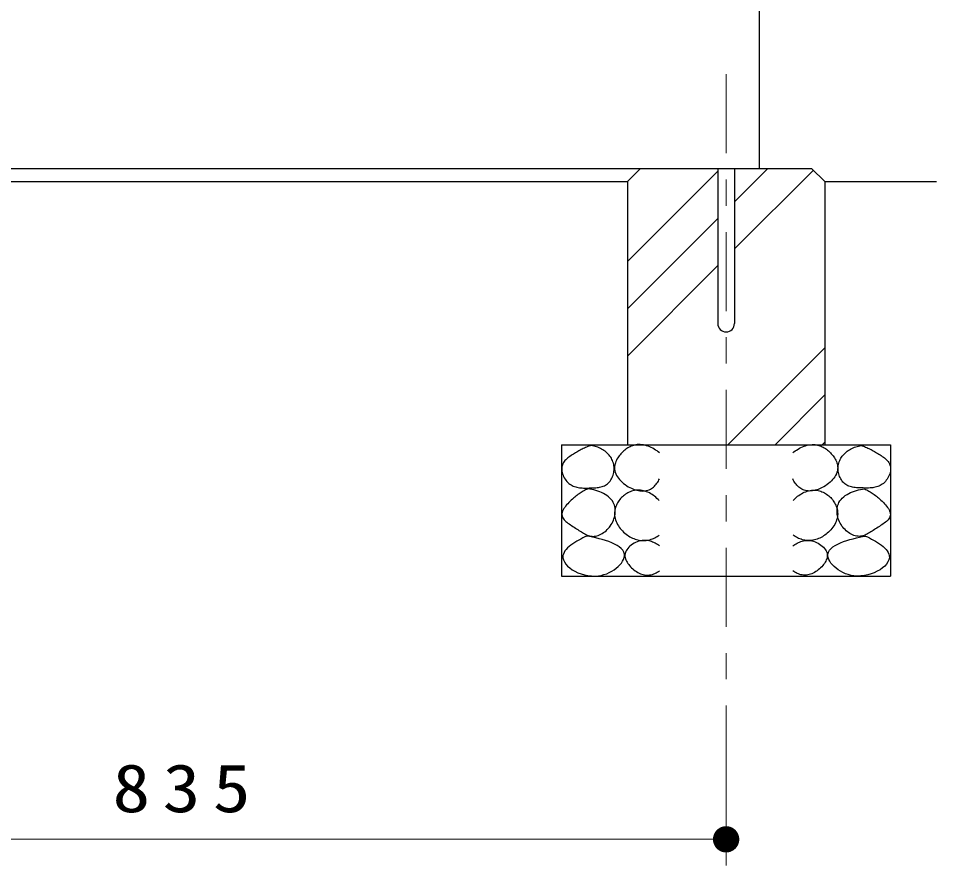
# Model space of a CAD drawing. Units: millimetres on the paper, scale 1:20. Extents: x -365 to 0, y 0 to 257.
# Drawn here: x -238 to -203.1, y 78.29 to 110.49 of the extents above; entities that cross this region are included whole.
import ezdxf

# ---------------------------------------------------------------- set-up
doc = ezdxf.new("R2010")
doc.units = ezdxf.units.MM
doc.linetypes.add('USER2', pattern=[6, 3, -1, 1, -1])
doc.layers.add('LY_1', color=7, linetype='Continuous', lineweight=25)
doc.styles.add('ＭＳ ゴシック', font='')
doc.styles.get('ＭＳ ゴシック').set_extended_font_data('MS Gothic')

# ---------------------------------------------------------------- blocks, each defined once
blk = doc.blocks.new('filled_dot')
at = {"color": 0, "linetype": 'Continuous', "lineweight": -2, "const_width": 1.25}
blk.add_lwpolyline([(-0.625, 0, 1), (0.625, 0, 1)], format="xyb", close=True, dxfattribs=at)

msp = doc.modelspace()

# ---------------------------------------------------------------- linework, layer by layer
at = {"layer": 'LY_1'}
for p, q in [((-209.854, 122.589), (-209.854, 104.789)), ((-297.853, 104.789), (-207.854, 104.789)), ((-214.354, 104.789), (-214.854, 104.289)), ((-211.421, 104.789), (-211.421, 98.891)), ((-210.786, 104.789), (-210.786, 98.891)), ((-207.854, 104.789), (-207.354, 104.289)), ((-249.104, 104.289), (-214.853, 104.289)), ((-214.854, 104.289), (-214.854, 94.289)), ((-207.354, 104.289), (-207.354, 94.289)), ((-207.354, 104.289), (-203.104, 104.289)), ((-217.354, 94.289), (-204.854, 94.289)), ((-217.354, 94.289), (-217.354, 89.289)), ((-204.854, 94.289), (-204.854, 89.289)), ((-217.354, 89.289), (-204.854, 89.289))]:
    msp.add_line(p, q, dxfattribs=at)
at = {"layer": 'LY_1', "linetype": 'USER2', "lineweight": 13}
msp.add_line((-211.104, 108.369), (-211.104, 85.381), dxfattribs=at)
at = {"layer": 'LY_1', "lineweight": 13}
for p, q in [((-210.786, 103.523), (-209.52, 104.789)), ((-210.786, 101.727), (-207.789, 104.724)), ((-214.854, 101.251), (-211.421, 104.684)), ((-214.854, 99.455), (-211.421, 102.888)), ((-214.854, 97.659), (-211.42, 101.093)), ((-211.04, 94.289), (-207.354, 97.975)), ((-209.244, 94.289), (-207.354, 96.179)), ((-207.448, 94.289), (-207.354, 94.383)), ((-211.104, 84.381), (-211.104, 78.289)), ((-211.104, 79.289), (-252.854, 79.289))]:
    msp.add_line(p, q, dxfattribs=at)
at = {"layer": 'LY_1'}
for points in [[(-216.231, 94.259), (-216.276, 94.245), (-216.32, 94.231), (-216.363, 94.215), (-216.406, 94.199), (-216.448, 94.181), (-216.49, 94.162), (-216.532, 94.143), (-216.574, 94.123), (-216.615, 94.101), (-216.656, 94.079), (-216.698, 94.056), (-216.739, 94.033), (-216.781, 94.008), (-216.823, 93.983), (-216.865, 93.958), (-216.909, 93.931), (-216.953, 93.903), (-216.996, 93.875), (-217.039, 93.845), (-217.081, 93.815), (-217.121, 93.784), (-217.159, 93.751), (-217.195, 93.717), (-217.228, 93.682), (-217.259, 93.645), (-217.285, 93.607), (-217.308, 93.567), (-217.327, 93.526), (-217.34, 93.483), (-217.35, 93.435), (-217.353, 93.386), (-217.352, 93.335), (-217.346, 93.284), (-217.335, 93.232), (-217.32, 93.181), (-217.301, 93.129), (-217.279, 93.079), (-217.253, 93.03), (-217.223, 92.983), (-217.191, 92.937), (-217.157, 92.894), (-217.119, 92.855), (-217.08, 92.818), (-217.039, 92.786), (-216.998, 92.758), (-216.955, 92.733), (-216.911, 92.713), (-216.865, 92.695), (-216.819, 92.681), (-216.771, 92.669), (-216.723, 92.66), (-216.673, 92.653), (-216.623, 92.648), (-216.572, 92.644), (-216.521, 92.642), (-216.469, 92.641), (-216.416, 92.641), (-216.364, 92.642), (-216.311, 92.643), (-216.259, 92.644), (-216.208, 92.646), (-216.157, 92.648), (-216.106, 92.651), (-216.056, 92.654), (-216.007, 92.66), (-215.958, 92.666), (-215.91, 92.675), (-215.863, 92.685), (-215.817, 92.698), (-215.773, 92.713), (-215.73, 92.73), (-215.69, 92.751), (-215.651, 92.774), (-215.614, 92.801), (-215.578, 92.833), (-215.544, 92.868), (-215.513, 92.906), (-215.485, 92.947), (-215.459, 92.99), (-215.436, 93.036), (-215.416, 93.083), (-215.399, 93.132), (-215.385, 93.182), (-215.374, 93.233), (-215.366, 93.285), (-215.361, 93.336), (-215.36, 93.388), (-215.362, 93.439), (-215.368, 93.489), (-215.376, 93.539), (-215.388, 93.588), (-215.403, 93.636), (-215.421, 93.682), (-215.442, 93.728), (-215.465, 93.772), (-215.491, 93.814), (-215.519, 93.855), (-215.55, 93.895), (-215.585, 93.933), (-215.622, 93.97), (-215.661, 94.005), (-215.702, 94.038), (-215.745, 94.068), (-215.789, 94.097), (-215.835, 94.123), (-215.882, 94.148), (-215.93, 94.17), (-215.979, 94.19), (-216.029, 94.208), (-216.079, 94.224), (-216.13, 94.238), (-216.181, 94.249)], [(-205.976, 94.259), (-205.932, 94.245), (-205.888, 94.231), (-205.844, 94.215), (-205.802, 94.199), (-205.759, 94.181), (-205.717, 94.162), (-205.676, 94.143), (-205.634, 94.123), (-205.593, 94.101), (-205.551, 94.079), (-205.51, 94.056), (-205.468, 94.033), (-205.427, 94.008), (-205.385, 93.983), (-205.343, 93.958), (-205.299, 93.931), (-205.255, 93.903), (-205.211, 93.875), (-205.168, 93.845), (-205.127, 93.815), (-205.087, 93.784), (-205.048, 93.751), (-205.012, 93.717), (-204.979, 93.682), (-204.949, 93.645), (-204.922, 93.607), (-204.9, 93.567), (-204.881, 93.526), (-204.867, 93.483), (-204.858, 93.435), (-204.854, 93.386), (-204.856, 93.335), (-204.862, 93.284), (-204.872, 93.232), (-204.887, 93.181), (-204.906, 93.129), (-204.929, 93.079), (-204.955, 93.03), (-204.984, 92.983), (-205.016, 92.937), (-205.051, 92.894), (-205.088, 92.855), (-205.127, 92.818), (-205.168, 92.786), (-205.21, 92.758), (-205.253, 92.733), (-205.297, 92.713), (-205.342, 92.695), (-205.389, 92.681), (-205.437, 92.669), (-205.485, 92.66), (-205.534, 92.653), (-205.585, 92.648), (-205.635, 92.644), (-205.687, 92.642), (-205.739, 92.641), (-205.791, 92.641), (-205.844, 92.642), (-205.897, 92.643), (-205.948, 92.644), (-205.999, 92.646), (-206.05, 92.648), (-206.101, 92.651), (-206.151, 92.654), (-206.201, 92.66), (-206.25, 92.666), (-206.298, 92.675), (-206.345, 92.685), (-206.39, 92.698), (-206.435, 92.713), (-206.477, 92.73), (-206.518, 92.751), (-206.557, 92.774), (-206.594, 92.801), (-206.63, 92.833), (-206.663, 92.868), (-206.694, 92.906), (-206.723, 92.947), (-206.748, 92.99), (-206.771, 93.036), (-206.791, 93.083), (-206.809, 93.132), (-206.823, 93.182), (-206.834, 93.233), (-206.842, 93.285), (-206.846, 93.336), (-206.848, 93.388), (-206.845, 93.439), (-206.84, 93.489), (-206.831, 93.539), (-206.819, 93.588), (-206.804, 93.636), (-206.787, 93.682), (-206.766, 93.728), (-206.743, 93.772), (-206.717, 93.814), (-206.688, 93.855), (-206.657, 93.895), (-206.623, 93.933), (-206.586, 93.97), (-206.547, 94.005), (-206.506, 94.038), (-206.463, 94.068), (-206.419, 94.097), (-206.373, 94.123), (-206.326, 94.148), (-206.278, 94.17), (-206.229, 94.19), (-206.179, 94.208), (-206.129, 94.224), (-206.078, 94.238), (-206.027, 94.249)], [(-216.358, 92.611), (-216.403, 92.591), (-216.447, 92.571), (-216.489, 92.549), (-216.531, 92.526), (-216.573, 92.502), (-216.613, 92.477), (-216.654, 92.45), (-216.694, 92.423), (-216.734, 92.394), (-216.774, 92.363), (-216.815, 92.331), (-216.855, 92.298), (-216.897, 92.263), (-216.943, 92.222), (-216.989, 92.18), (-217.035, 92.137), (-217.08, 92.092), (-217.123, 92.046), (-217.164, 91.999), (-217.202, 91.952), (-217.238, 91.904), (-217.269, 91.857), (-217.295, 91.809), (-217.317, 91.762), (-217.333, 91.715), (-217.342, 91.669), (-217.345, 91.625), (-217.34, 91.582), (-217.329, 91.544), (-217.312, 91.507), (-217.29, 91.472), (-217.262, 91.437), (-217.231, 91.403), (-217.195, 91.37), (-217.156, 91.338), (-217.114, 91.306), (-217.07, 91.275), (-217.024, 91.244), (-216.977, 91.214), (-216.929, 91.183), (-216.881, 91.153), (-216.833, 91.122), (-216.786, 91.091), (-216.74, 91.061), (-216.695, 91.031), (-216.65, 91.001), (-216.606, 90.973), (-216.562, 90.945), (-216.518, 90.92), (-216.475, 90.896), (-216.431, 90.874), (-216.388, 90.855), (-216.345, 90.839), (-216.301, 90.825), (-216.257, 90.815), (-216.213, 90.808), (-216.168, 90.805), (-216.117, 90.807), (-216.066, 90.813), (-216.014, 90.825), (-215.962, 90.841), (-215.911, 90.861), (-215.86, 90.885), (-215.81, 90.913), (-215.761, 90.945), (-215.713, 90.98), (-215.667, 91.018), (-215.623, 91.059), (-215.581, 91.103), (-215.542, 91.15), (-215.505, 91.198), (-215.471, 91.249), (-215.44, 91.302), (-215.412, 91.358), (-215.387, 91.414), (-215.367, 91.471), (-215.349, 91.53), (-215.336, 91.588), (-215.326, 91.647), (-215.32, 91.706), (-215.318, 91.764), (-215.32, 91.822), (-215.326, 91.878), (-215.336, 91.933), (-215.35, 91.987), (-215.369, 92.039), (-215.392, 92.088), (-215.428, 92.15), (-215.471, 92.207), (-215.52, 92.26), (-215.574, 92.309), (-215.634, 92.354), (-215.697, 92.396), (-215.765, 92.433), (-215.835, 92.468), (-215.908, 92.498), (-215.982, 92.525), (-216.058, 92.549), (-216.134, 92.569), (-216.209, 92.587), (-216.285, 92.6)], [(-205.849, 92.611), (-205.805, 92.591), (-205.761, 92.571), (-205.718, 92.549), (-205.676, 92.526), (-205.635, 92.502), (-205.594, 92.477), (-205.554, 92.45), (-205.514, 92.423), (-205.474, 92.394), (-205.433, 92.363), (-205.393, 92.331), (-205.352, 92.298), (-205.311, 92.263), (-205.265, 92.222), (-205.219, 92.18), (-205.173, 92.137), (-205.128, 92.092), (-205.085, 92.046), (-205.044, 91.999), (-205.005, 91.952), (-204.97, 91.904), (-204.939, 91.857), (-204.912, 91.809), (-204.891, 91.762), (-204.875, 91.715), (-204.865, 91.669), (-204.863, 91.625), (-204.867, 91.582), (-204.878, 91.544), (-204.895, 91.507), (-204.918, 91.472), (-204.945, 91.437), (-204.977, 91.403), (-205.013, 91.37), (-205.052, 91.338), (-205.094, 91.306), (-205.138, 91.275), (-205.184, 91.244), (-205.231, 91.214), (-205.279, 91.183), (-205.327, 91.153), (-205.374, 91.122), (-205.421, 91.091), (-205.467, 91.061), (-205.513, 91.031), (-205.558, 91.001), (-205.602, 90.973), (-205.646, 90.945), (-205.69, 90.92), (-205.733, 90.896), (-205.776, 90.874), (-205.819, 90.855), (-205.863, 90.839), (-205.906, 90.825), (-205.95, 90.815), (-205.995, 90.808), (-206.04, 90.805), (-206.091, 90.807), (-206.142, 90.813), (-206.194, 90.825), (-206.245, 90.841), (-206.297, 90.861), (-206.348, 90.885), (-206.398, 90.913), (-206.447, 90.945), (-206.494, 90.98), (-206.54, 91.018), (-206.584, 91.059), (-206.626, 91.103), (-206.666, 91.15), (-206.703, 91.198), (-206.737, 91.249), (-206.768, 91.302), (-206.796, 91.358), (-206.82, 91.414), (-206.841, 91.471), (-206.858, 91.53), (-206.872, 91.588), (-206.881, 91.647), (-206.887, 91.706), (-206.889, 91.764), (-206.887, 91.822), (-206.881, 91.878), (-206.871, 91.933), (-206.857, 91.987), (-206.839, 92.039), (-206.816, 92.088), (-206.78, 92.15), (-206.737, 92.207), (-206.688, 92.26), (-206.633, 92.309), (-206.574, 92.354), (-206.51, 92.396), (-206.443, 92.433), (-206.372, 92.468), (-206.3, 92.498), (-206.225, 92.525), (-206.15, 92.549), (-206.074, 92.569), (-205.998, 92.587), (-205.923, 92.6)], [(-216.399, 90.815), (-216.472, 90.78), (-216.547, 90.743), (-216.625, 90.703), (-216.703, 90.661), (-216.781, 90.616), (-216.858, 90.569), (-216.932, 90.52), (-217.003, 90.47), (-217.069, 90.417), (-217.129, 90.363), (-217.182, 90.307), (-217.228, 90.25), (-217.264, 90.192), (-217.29, 90.133), (-217.306, 90.073), (-217.307, 89.992), (-217.289, 89.911), (-217.252, 89.831), (-217.199, 89.753), (-217.13, 89.677), (-217.048, 89.605), (-216.953, 89.538), (-216.849, 89.477), (-216.735, 89.423), (-216.615, 89.377), (-216.488, 89.34), (-216.358, 89.313), (-216.226, 89.298), (-216.092, 89.294), (-215.96, 89.304), (-215.851, 89.322), (-215.745, 89.35), (-215.642, 89.386), (-215.544, 89.429), (-215.45, 89.478), (-215.363, 89.533), (-215.282, 89.592), (-215.208, 89.655), (-215.142, 89.721), (-215.086, 89.789), (-215.04, 89.858), (-215.004, 89.927), (-214.98, 89.996), (-214.969, 90.063), (-214.971, 90.128), (-214.992, 90.203), (-215.032, 90.274), (-215.09, 90.34), (-215.163, 90.402), (-215.249, 90.459), (-215.347, 90.512), (-215.453, 90.56), (-215.567, 90.605), (-215.687, 90.646), (-215.809, 90.683), (-215.933, 90.716), (-216.056, 90.746), (-216.176, 90.772), (-216.291, 90.795)], [(-205.809, 90.815), (-205.736, 90.78), (-205.66, 90.743), (-205.583, 90.703), (-205.505, 90.661), (-205.426, 90.616), (-205.35, 90.569), (-205.276, 90.52), (-205.205, 90.47), (-205.139, 90.417), (-205.079, 90.363), (-205.025, 90.307), (-204.98, 90.25), (-204.943, 90.192), (-204.917, 90.133), (-204.902, 90.073), (-204.9, 89.992), (-204.919, 89.911), (-204.956, 89.831), (-205.009, 89.753), (-205.078, 89.677), (-205.16, 89.605), (-205.254, 89.538), (-205.359, 89.477), (-205.472, 89.423), (-205.593, 89.377), (-205.719, 89.34), (-205.849, 89.313), (-205.982, 89.298), (-206.115, 89.294), (-206.248, 89.304), (-206.357, 89.322), (-206.462, 89.35), (-206.565, 89.386), (-206.664, 89.429), (-206.757, 89.478), (-206.845, 89.533), (-206.926, 89.592), (-207, 89.655), (-207.065, 89.721), (-207.121, 89.789), (-207.168, 89.858), (-207.203, 89.927), (-207.227, 89.996), (-207.239, 90.063), (-207.237, 90.128), (-207.216, 90.203), (-207.176, 90.274), (-207.118, 90.34), (-207.045, 90.402), (-206.959, 90.459), (-206.861, 90.512), (-206.754, 90.56), (-206.64, 90.605), (-206.521, 90.646), (-206.398, 90.683), (-206.275, 90.716), (-206.152, 90.746), (-206.032, 90.772), (-205.917, 90.795)]]:
    msp.add_lwpolyline(points, close=True, dxfattribs=at)
for points in [[(-213.633, 93.974), (-213.681, 94.013), (-213.73, 94.05), (-213.782, 94.086), (-213.836, 94.12), (-213.891, 94.151), (-213.948, 94.18), (-214.006, 94.206), (-214.065, 94.23), (-214.125, 94.25), (-214.185, 94.267), (-214.246, 94.28), (-214.307, 94.289), (-214.368, 94.294), (-214.429, 94.295), (-214.489, 94.291), (-214.534, 94.284), (-214.579, 94.275), (-214.623, 94.263), (-214.667, 94.249), (-214.71, 94.232), (-214.753, 94.213), (-214.794, 94.192), (-214.835, 94.168), (-214.876, 94.142), (-214.915, 94.115), (-214.953, 94.085), (-214.991, 94.054), (-215.027, 94.021), (-215.064, 93.985), (-215.1, 93.947), (-215.134, 93.908), (-215.167, 93.867), (-215.197, 93.826), (-215.225, 93.783), (-215.251, 93.739), (-215.274, 93.695), (-215.294, 93.65), (-215.311, 93.604), (-215.325, 93.558), (-215.335, 93.512), (-215.342, 93.465), (-215.344, 93.419), (-215.341, 93.359), (-215.331, 93.298), (-215.315, 93.239), (-215.293, 93.181), (-215.265, 93.123), (-215.231, 93.067), (-215.193, 93.013), (-215.15, 92.96), (-215.103, 92.91), (-215.053, 92.861), (-214.999, 92.815), (-214.942, 92.772), (-214.883, 92.731), (-214.821, 92.693), (-214.758, 92.659), (-214.706, 92.633), (-214.653, 92.61), (-214.599, 92.59), (-214.545, 92.572), (-214.491, 92.557), (-214.437, 92.545), (-214.383, 92.536), (-214.33, 92.53), (-214.277, 92.528), (-214.225, 92.53), (-214.174, 92.535), (-214.124, 92.544), (-214.075, 92.557), (-214.027, 92.574), (-213.982, 92.595), (-213.941, 92.619), (-213.902, 92.646), (-213.865, 92.677), (-213.829, 92.71), (-213.795, 92.746), (-213.763, 92.783), (-213.733, 92.823), (-213.705, 92.864), (-213.679, 92.906), (-213.655, 92.948), (-213.633, 92.991)], [(-208.574, 93.974), (-208.527, 94.013), (-208.477, 94.05), (-208.425, 94.086), (-208.372, 94.12), (-208.316, 94.151), (-208.26, 94.18), (-208.202, 94.206), (-208.142, 94.23), (-208.083, 94.25), (-208.022, 94.267), (-207.961, 94.28), (-207.9, 94.289), (-207.84, 94.294), (-207.779, 94.295), (-207.719, 94.291), (-207.674, 94.284), (-207.629, 94.275), (-207.584, 94.263), (-207.541, 94.249), (-207.498, 94.232), (-207.455, 94.213), (-207.413, 94.192), (-207.372, 94.168), (-207.332, 94.142), (-207.293, 94.115), (-207.254, 94.085), (-207.217, 94.054), (-207.18, 94.021), (-207.143, 93.985), (-207.107, 93.947), (-207.073, 93.908), (-207.041, 93.867), (-207.01, 93.826), (-206.982, 93.783), (-206.957, 93.739), (-206.933, 93.695), (-206.913, 93.65), (-206.896, 93.604), (-206.883, 93.558), (-206.872, 93.512), (-206.866, 93.465), (-206.863, 93.419), (-206.866, 93.359), (-206.876, 93.298), (-206.893, 93.239), (-206.915, 93.181), (-206.943, 93.123), (-206.976, 93.067), (-207.015, 93.013), (-207.057, 92.96), (-207.104, 92.91), (-207.155, 92.861), (-207.209, 92.815), (-207.266, 92.772), (-207.325, 92.731), (-207.386, 92.693), (-207.45, 92.659), (-207.502, 92.633), (-207.555, 92.61), (-207.608, 92.59), (-207.662, 92.572), (-207.716, 92.557), (-207.77, 92.545), (-207.824, 92.536), (-207.878, 92.53), (-207.931, 92.528), (-207.983, 92.53), (-208.034, 92.535), (-208.084, 92.544), (-208.133, 92.557), (-208.18, 92.574), (-208.226, 92.595), (-208.266, 92.619), (-208.305, 92.646), (-208.343, 92.677), (-208.378, 92.71), (-208.412, 92.746), (-208.444, 92.783), (-208.474, 92.823), (-208.502, 92.864), (-208.528, 92.906), (-208.552, 92.948), (-208.574, 92.991)], [(-213.649, 92.168), (-213.689, 92.209), (-213.731, 92.249), (-213.776, 92.288), (-213.822, 92.326), (-213.869, 92.361), (-213.919, 92.395), (-213.969, 92.426), (-214.021, 92.454), (-214.074, 92.48), (-214.129, 92.503), (-214.184, 92.523), (-214.239, 92.539), (-214.296, 92.551), (-214.352, 92.56), (-214.409, 92.564), (-214.458, 92.564), (-214.507, 92.561), (-214.556, 92.555), (-214.604, 92.545), (-214.652, 92.533), (-214.7, 92.519), (-214.746, 92.501), (-214.792, 92.481), (-214.837, 92.458), (-214.881, 92.433), (-214.924, 92.406), (-214.965, 92.376), (-215.005, 92.344), (-215.043, 92.31), (-215.079, 92.275), (-215.113, 92.238), (-215.145, 92.2), (-215.175, 92.16), (-215.203, 92.118), (-215.228, 92.076), (-215.252, 92.032), (-215.273, 91.988), (-215.291, 91.942), (-215.307, 91.896), (-215.321, 91.85), (-215.331, 91.803), (-215.338, 91.755), (-215.343, 91.708), (-215.344, 91.661), (-215.341, 91.602), (-215.334, 91.543), (-215.322, 91.485), (-215.305, 91.428), (-215.284, 91.371), (-215.26, 91.315), (-215.232, 91.261), (-215.2, 91.208), (-215.165, 91.156), (-215.127, 91.106), (-215.086, 91.058), (-215.043, 91.011), (-214.998, 90.967), (-214.95, 90.924), (-214.901, 90.884), (-214.855, 90.851), (-214.808, 90.82), (-214.761, 90.79), (-214.712, 90.764), (-214.662, 90.739), (-214.612, 90.717), (-214.561, 90.698), (-214.509, 90.681), (-214.457, 90.667), (-214.404, 90.656), (-214.352, 90.648), (-214.299, 90.643), (-214.246, 90.641), (-214.193, 90.642), (-214.14, 90.647), (-214.092, 90.654), (-214.045, 90.664), (-213.998, 90.677), (-213.951, 90.692), (-213.905, 90.709), (-213.86, 90.729), (-213.816, 90.75), (-213.772, 90.773), (-213.73, 90.798), (-213.689, 90.825), (-213.649, 90.853)], [(-208.559, 92.168), (-208.518, 92.209), (-208.476, 92.249), (-208.432, 92.288), (-208.386, 92.326), (-208.338, 92.361), (-208.289, 92.395), (-208.238, 92.426), (-208.186, 92.454), (-208.133, 92.48), (-208.079, 92.503), (-208.024, 92.523), (-207.968, 92.539), (-207.912, 92.551), (-207.855, 92.56), (-207.798, 92.564), (-207.749, 92.564), (-207.7, 92.561), (-207.652, 92.555), (-207.603, 92.545), (-207.555, 92.533), (-207.508, 92.519), (-207.461, 92.501), (-207.415, 92.481), (-207.37, 92.458), (-207.326, 92.433), (-207.284, 92.406), (-207.242, 92.376), (-207.203, 92.344), (-207.164, 92.31), (-207.129, 92.275), (-207.095, 92.238), (-207.063, 92.2), (-207.033, 92.16), (-207.005, 92.118), (-206.979, 92.076), (-206.956, 92.032), (-206.935, 91.988), (-206.916, 91.942), (-206.9, 91.896), (-206.887, 91.85), (-206.877, 91.803), (-206.869, 91.755), (-206.865, 91.708), (-206.863, 91.661), (-206.866, 91.602), (-206.874, 91.543), (-206.886, 91.485), (-206.903, 91.428), (-206.923, 91.371), (-206.948, 91.315), (-206.976, 91.261), (-207.008, 91.208), (-207.043, 91.156), (-207.081, 91.106), (-207.121, 91.058), (-207.164, 91.011), (-207.21, 90.967), (-207.258, 90.924), (-207.307, 90.884), (-207.352, 90.851), (-207.399, 90.82), (-207.447, 90.79), (-207.496, 90.764), (-207.545, 90.739), (-207.596, 90.717), (-207.647, 90.698), (-207.698, 90.681), (-207.751, 90.667), (-207.803, 90.656), (-207.856, 90.648), (-207.909, 90.643), (-207.962, 90.641), (-208.015, 90.642), (-208.067, 90.647), (-208.115, 90.654), (-208.163, 90.664), (-208.21, 90.677), (-208.257, 90.692), (-208.302, 90.709), (-208.348, 90.729), (-208.392, 90.75), (-208.435, 90.773), (-208.478, 90.798), (-208.519, 90.825), (-208.559, 90.853)], [(-213.633, 90.441), (-213.675, 90.469), (-213.717, 90.496), (-213.761, 90.521), (-213.805, 90.545), (-213.851, 90.567), (-213.897, 90.587), (-213.945, 90.605), (-213.993, 90.621), (-214.042, 90.634), (-214.092, 90.643), (-214.142, 90.65), (-214.194, 90.652), (-214.246, 90.652), (-214.299, 90.647), (-214.36, 90.636), (-214.421, 90.62), (-214.482, 90.6), (-214.542, 90.574), (-214.6, 90.545), (-214.656, 90.511), (-214.708, 90.474), (-214.758, 90.434), (-214.803, 90.391), (-214.843, 90.346), (-214.877, 90.298), (-214.906, 90.249), (-214.928, 90.198), (-214.942, 90.145), (-214.948, 90.092), (-214.947, 90.047), (-214.94, 90.002), (-214.928, 89.956), (-214.911, 89.911), (-214.89, 89.867), (-214.865, 89.823), (-214.837, 89.779), (-214.807, 89.737), (-214.774, 89.696), (-214.735, 89.652), (-214.694, 89.609), (-214.651, 89.569), (-214.606, 89.531), (-214.56, 89.496), (-214.512, 89.464), (-214.464, 89.434), (-214.414, 89.408), (-214.363, 89.385), (-214.311, 89.366), (-214.259, 89.351), (-214.206, 89.34), (-214.152, 89.333), (-214.099, 89.33), (-214.045, 89.332), (-213.997, 89.338), (-213.949, 89.347), (-213.901, 89.36), (-213.854, 89.376), (-213.807, 89.394), (-213.762, 89.415), (-213.718, 89.438), (-213.675, 89.464), (-213.633, 89.49)], [(-208.574, 90.441), (-208.533, 90.469), (-208.49, 90.496), (-208.447, 90.521), (-208.402, 90.545), (-208.357, 90.567), (-208.31, 90.587), (-208.263, 90.605), (-208.215, 90.621), (-208.166, 90.634), (-208.116, 90.643), (-208.065, 90.65), (-208.014, 90.652), (-207.962, 90.652), (-207.909, 90.647), (-207.848, 90.636), (-207.787, 90.62), (-207.726, 90.6), (-207.666, 90.574), (-207.608, 90.545), (-207.552, 90.511), (-207.499, 90.474), (-207.45, 90.434), (-207.405, 90.391), (-207.365, 90.346), (-207.33, 90.298), (-207.302, 90.249), (-207.28, 90.198), (-207.266, 90.145), (-207.259, 90.092), (-207.261, 90.047), (-207.268, 90.002), (-207.28, 89.956), (-207.297, 89.911), (-207.318, 89.867), (-207.343, 89.823), (-207.37, 89.779), (-207.401, 89.737), (-207.434, 89.696), (-207.473, 89.652), (-207.514, 89.609), (-207.557, 89.569), (-207.601, 89.531), (-207.648, 89.496), (-207.695, 89.464), (-207.744, 89.434), (-207.794, 89.408), (-207.845, 89.385), (-207.897, 89.366), (-207.949, 89.351), (-208.002, 89.34), (-208.055, 89.333), (-208.109, 89.33), (-208.162, 89.332), (-208.211, 89.338), (-208.259, 89.347), (-208.307, 89.36), (-208.354, 89.376), (-208.4, 89.394), (-208.446, 89.415), (-208.49, 89.438), (-208.533, 89.464), (-208.574, 89.49)]]:
    msp.add_lwpolyline(points, dxfattribs=at)
msp.add_arc((-211.104, 98.891), 0.318, 180, 0, dxfattribs=at)

# ---------------------------------------------------------------- block references
at = {"layer": 'LY_1', "lineweight": 13, "xscale": 0.4, "yscale": 0.4, "rotation": 180}
msp.add_blockref('filled_dot', (-211.104, 79.289), dxfattribs=at)

# ---------------------------------------------------------------- texts
at = {"layer": 'LY_1', "insert": (-231.562, 80.289), "char_height": 1.833, "attachment_point": 8, "style": 'ＭＳ ゴシック'}
msp.add_mtext('\\T1.33;\\W1.15;835', dxfattribs=at)

doc.saveas('drawing.dxf')
